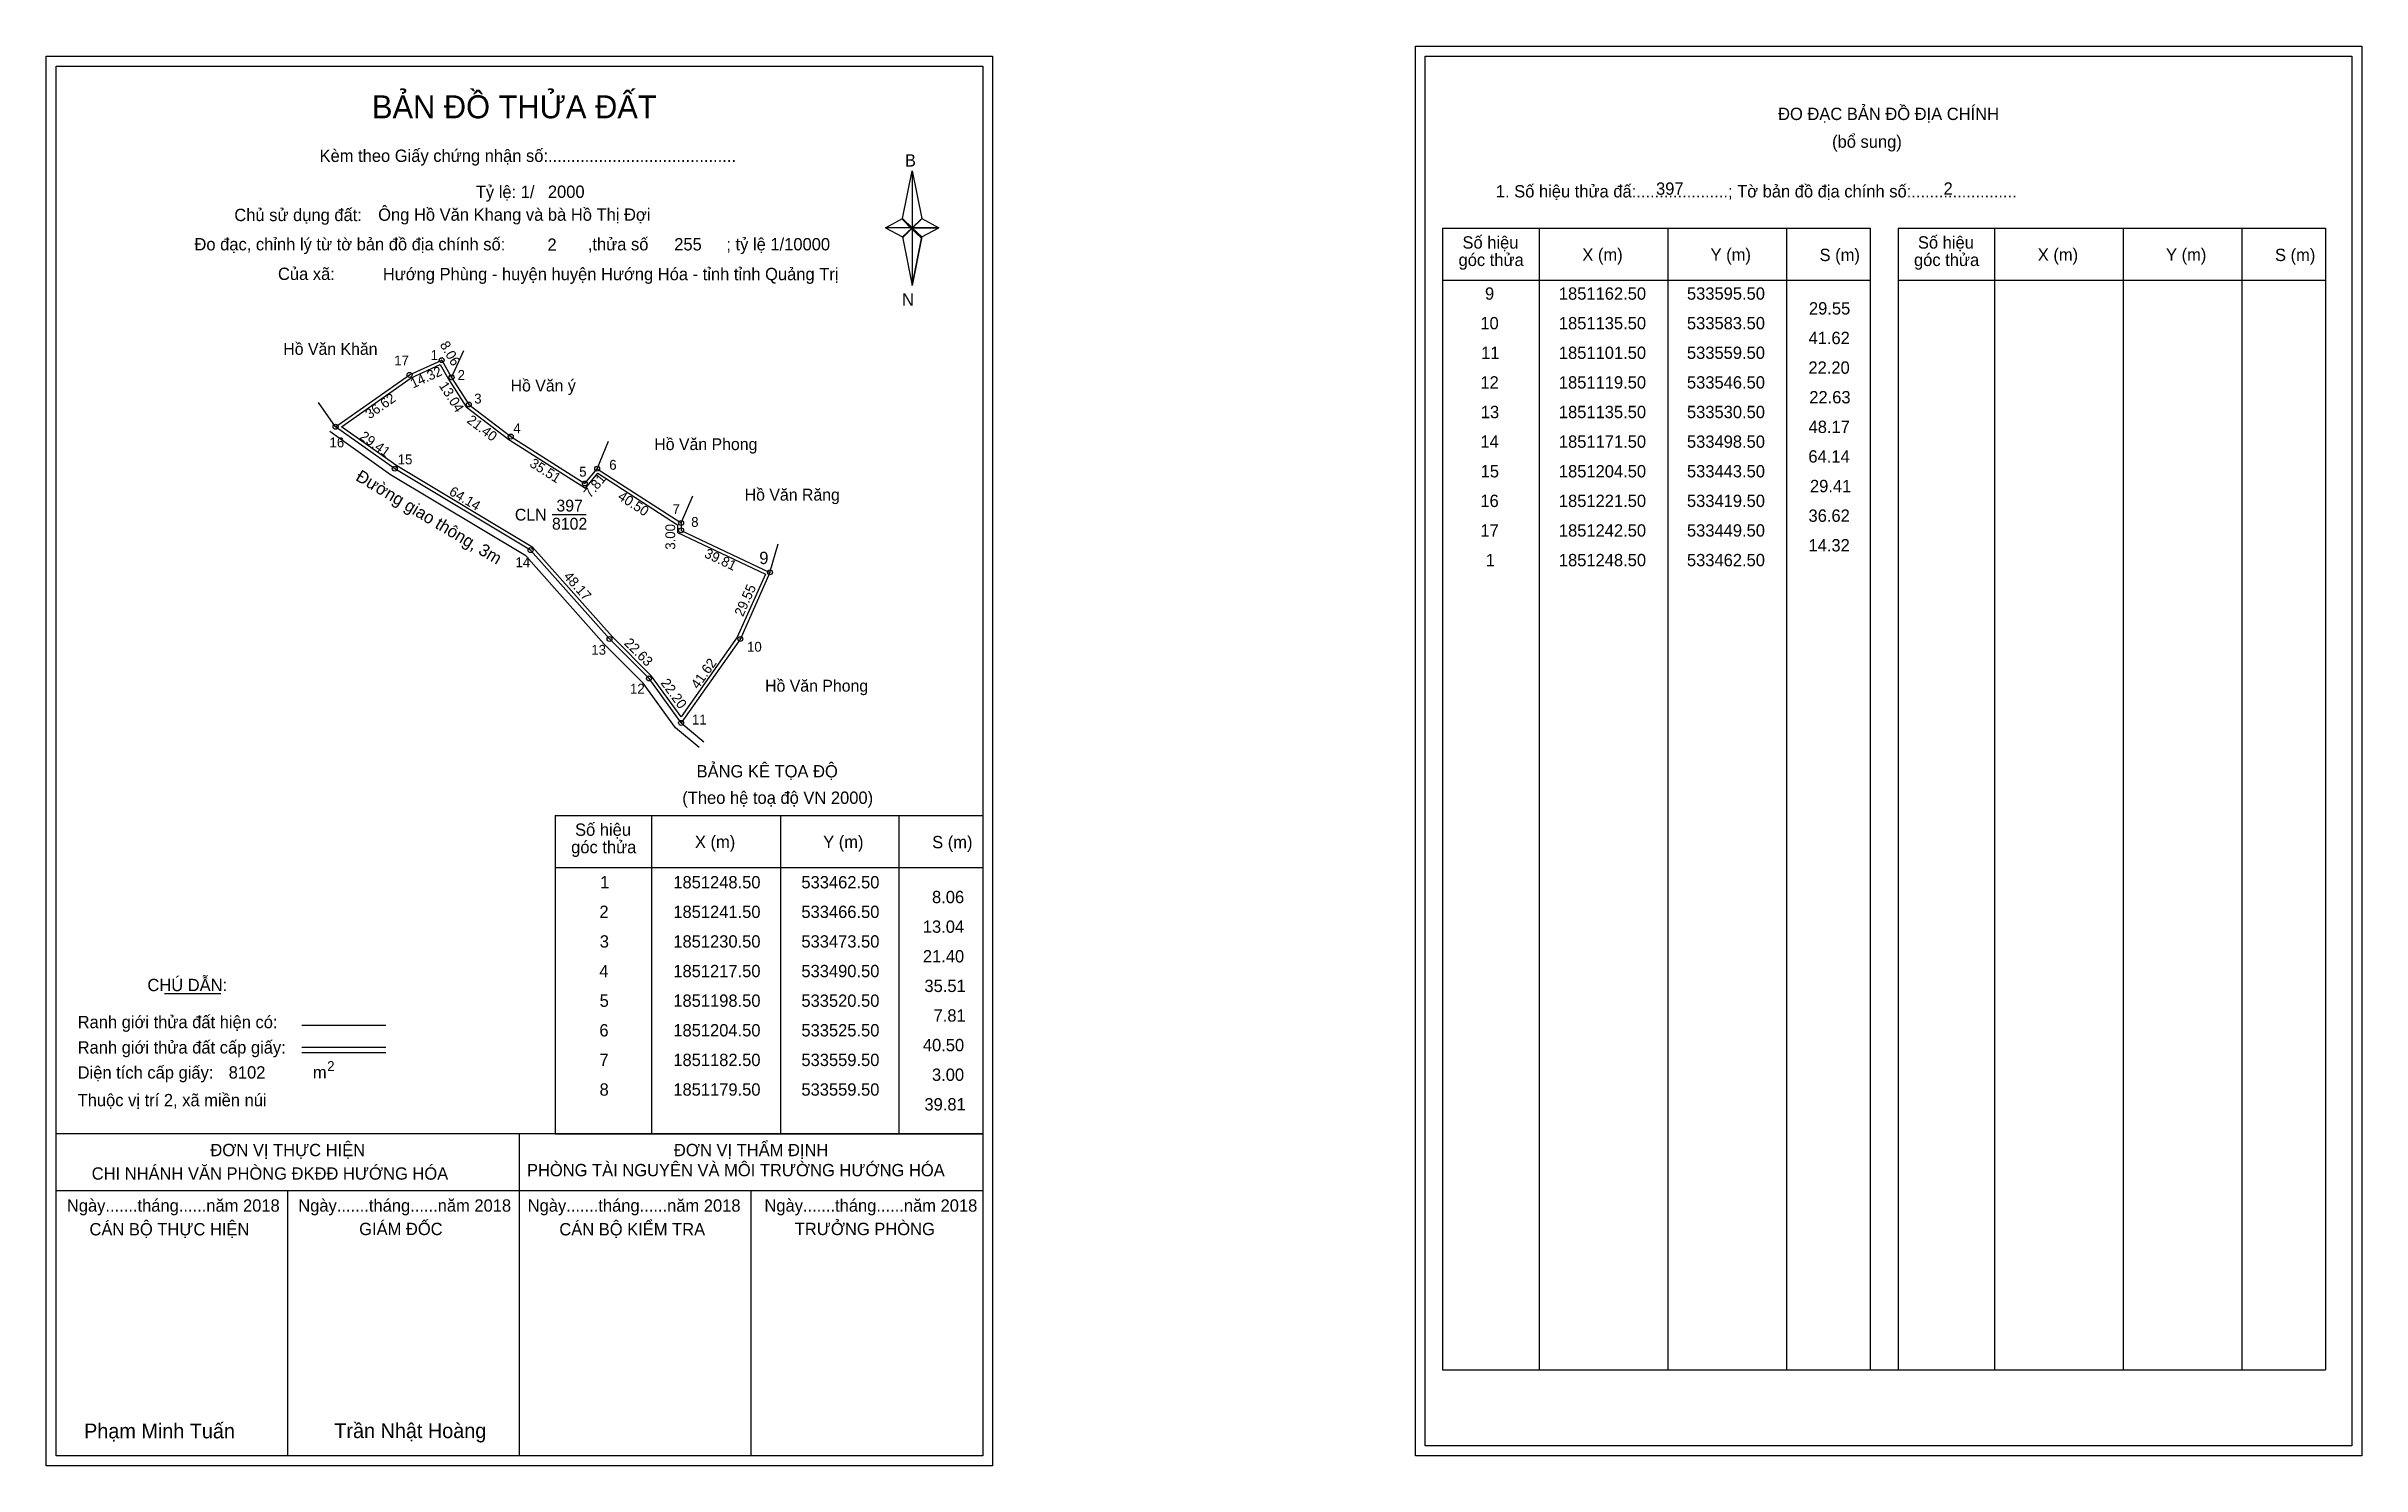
# Model space of a CAD drawing. Extents: x 533302 to 534240, y 1850801 to 1851376.
import ezdxf

# ---------------------------------------------------------------- set-up
doc = ezdxf.new("R2010")
doc.units = 0
for name, color, linetype in [('Level 1', 7, 'Continuous'), ('Level 10', 7, 'Continuous'), ('Level 11', 7, 'Continuous'), ('Level 13', 7, 'Continuous'), ('Level 27', 7, 'Continuous'), ('Level 3', 7, 'Continuous'), ('Level 49', 7, 'Continuous'), ('Level 5', 7, 'Continuous'), ('Level 53', 7, 'Continuous'), ('Level 55', 7, 'Continuous'), ('Level 6', 7, 'Continuous'), ('Level 60', 7, 'Continuous'), ('Level 63', 7, 'Continuous'), ('Level 9', 7, 'Continuous')]:
    doc.layers.add(name, color=color, linetype=linetype)

msp = doc.modelspace()

# ---------------------------------------------------------------- linework, layer by layer
at = {"layer": 'Level 1'}
for p, q in [((533306.33, 1851367.65), (533306.33, 1851367.65)), ((533860.97, 1851371.65), (533860.97, 1851371.65)), ((533649.17, 1851305.89), (533653.1, 1851325.17)), ((533653.1, 1851325.17), (533653.1, 1851302.12)), ((533653.1, 1851325.17), (533657.04, 1851305.89)), ((533642.28, 1851302.12), (533649.17, 1851305.89)), ((533649.17, 1851305.89), (533653.1, 1851302.12)), ((533652.81, 1851301.68), (533649.17, 1851305.45)), ((533653.1, 1851302.12), (533649.17, 1851298.44)), ((533652.81, 1851301.68), (533649.17, 1851298)), ((533649.17, 1851298), (533652.81, 1851301.68)), ((533656.75, 1851305.45), (533652.81, 1851301.68)), ((533652.81, 1851301.68), (533656.75, 1851305.45)), ((533656.75, 1851298), (533652.81, 1851301.68)), ((533657.04, 1851305.89), (533653.1, 1851302.12)), ((533653.1, 1851302.12), (533653.1, 1851278.72)), ((533653.1, 1851302.12), (533663.93, 1851302.12)), ((533653.1, 1851302.12), (533657.04, 1851298.44)), ((533657.04, 1851298.44), (533663.93, 1851302.12)), ((533868.04, 1851301.94), (534041.24, 1851301.94)), ((533907.22, 1850839.41), (533907.22, 1851301.94)), ((533959.36, 1850839.41), (533959.36, 1851301.94)), ((534007.31, 1851301.94), (534007.31, 1850839.41)), ((534041.24, 1851301.94), (534041.24, 1850839.41)), ((534052.55, 1851301.94), (534225.75, 1851301.94)), ((534091.73, 1850839.41), (534091.73, 1851301.94)), ((534143.88, 1850839.41), (534143.88, 1851301.94)), ((534191.82, 1851301.94), (534191.82, 1850839.41)), ((534225.75, 1851301.94), (534225.75, 1850839.41)), ((533649.17, 1851298.44), (533653.1, 1851278.72)), ((533657.04, 1851298.44), (533653.1, 1851278.72)), ((533868.04, 1851280.89), (534041.24, 1851280.89)), ((534052.55, 1851280.89), (534225.75, 1851280.89)), ((533508.51, 1851064), (533681.71, 1851064)), ((533547.69, 1850934.95), (533547.69, 1851064)), ((533599.84, 1850934.95), (533599.84, 1851064)), ((533647.78, 1851064), (533647.78, 1850934.95)), ((533508.51, 1851042.94), (533681.71, 1851042.94)), ((533350.16, 1850991.78), (533372.97, 1850991.78)), ((533405.89, 1850978.98), (533439.91, 1850978.98)), ((533405.89, 1850970.08), (533439.91, 1850970.08)), ((533405.89, 1850967.89), (533439.91, 1850967.89)), ((533519.98, 1850934.95), (533306.32, 1850934.95)), ((533681.71, 1850934.95), (533472.03, 1850934.95)), ((533494.02, 1850804.5), (533494.02, 1850934.95)), ((533508.51, 1850934.94), (533681.71, 1850934.94)), ((533681.72, 1850911.85), (533306.32, 1850911.85)), ((533400.17, 1850804.5), (533400.17, 1850911.85)), ((533587.87, 1850804.5), (533587.87, 1850911.85)), ((533868.04, 1850839.41), (534225.75, 1850839.41)), ((533681.72, 1850804.5), (533681.72, 1850804.5)), ((534236.37, 1850808.5), (534236.37, 1850808.5))]:
    msp.add_line(p, q, dxfattribs=at)
for points in [[(533649.17, 1851305.89), (533653.1, 1851325.17), (533653.1, 1851302.12)], [(533642.28, 1851302.12), (533649.17, 1851298.44), (533653.1, 1851302.12)], [(533653.1, 1851302.12), (533657.04, 1851305.89), (533663.93, 1851302.12)], [(533653.1, 1851302.12), (533653.1, 1851278.72), (533657.04, 1851298.44)]]:
    msp.add_lwpolyline(points, close=True, dxfattribs=at)
at = {"layer": 'Level 10'}
for p, q in [((533496.56, 1851169.17), (533441.83, 1851202.01)), ((533528.34, 1851133.42), (533496.56, 1851169.17)), ((533544.2, 1851117.56), (533528.34, 1851133.42)), ((533557.28, 1851099.45), (533544.2, 1851117.56)), ((533566.82, 1851091.5), (533557.28, 1851099.45))]:
    msp.add_line(p, q, dxfattribs=at)
for points in [[(533525.5, 1851204.5), (533559.5, 1851182.5), (533559.5, 1851179.5), (533595.5, 1851162.5), (533583.5, 1851135.5), (533559.5, 1851101.5), (533546.5, 1851119.5), (533530.5, 1851135.5), (533498.5, 1851171.5), (533443.5, 1851204.5), (533419.5, 1851221.5), (533449.5, 1851242.5), (533462.5, 1851248.5), (533466.5, 1851241.5), (533473.5, 1851230.5), (533490.5, 1851217.5), (533520.5, 1851198.5)], [(533525.78, 1851202.65), (533558.1, 1851181.74), (533558.1, 1851178.61), (533593.66, 1851161.82), (533582.28, 1851136.19), (533559.49, 1851103.91), (533547.57, 1851120.41), (533531.52, 1851136.46), (533499.4, 1851172.59), (533444.27, 1851205.67), (533421.93, 1851221.49), (533450.2, 1851241.28), (533461.92, 1851246.69), (533465.3, 1851240.78), (533472.45, 1851229.54), (533489.7, 1851216.35), (533520.79, 1851196.66)]]:
    msp.add_lwpolyline(points, close=True, dxfattribs=at)
at = {"layer": 'Level 11'}
for centre in [(533449.5, 1851242.5), (533462.5, 1851248.5), (533466.5, 1851241.5), (533473.5, 1851230.5), (533419.5, 1851221.5), (533490.5, 1851217.5), (533443.5, 1851204.5), (533520.5, 1851198.5), (533525.5, 1851204.5), (533525.5, 1851204.5), (533559.5, 1851182.5), (533559.5, 1851179.5), (533498.5, 1851171.5), (533595.5, 1851162.5), (533530.5, 1851135.5), (533583.5, 1851135.5), (533546.5, 1851119.5), (533559.5, 1851101.5)]:
    msp.add_circle(centre, 1, dxfattribs=at)
at = {"layer": 'Level 27'}
for p, q in [((533466.5, 1851241.5), (533471.42, 1851252.44)), ((533419.5, 1851221.5), (533412.53, 1851231.26)), ((533525.5, 1851204.5), (533530.04, 1851215.61)), ((533559.5, 1851182.5), (533564.23, 1851193.53)), ((533595.5, 1851162.5), (533598.86, 1851174.02)), ((533559.5, 1851101.5), (533568.72, 1851093.82))]:
    msp.add_line(p, q, dxfattribs=at)
at = {"layer": 'Level 3'}
for p, q in [((533868.04, 1851301.94), (533868.04, 1850839.41)), ((534052.55, 1851301.94), (534052.55, 1850839.41)), ((533508.51, 1851064), (533508.51, 1850934.95))]:
    msp.add_line(p, q, dxfattribs=at)
at = {"layer": 'Level 5'}
msp.add_line((533441.83, 1851202.01), (533417.24, 1851219.52), dxfattribs=at)
at = {"layer": 'Level 63'}
for points in [[(533856.98, 1851375.65), (534240.38, 1851375.65), (534240.38, 1850804.5), (533856.98, 1850804.5)], [(533302.32, 1851371.65), (533685.72, 1851371.65), (533685.72, 1850800.5), (533302.32, 1850800.5)], [(533306.32, 1851367.65), (533681.72, 1851367.65), (533681.72, 1850804.5), (533306.32, 1850804.5)], [(533860.98, 1851371.65), (534236.38, 1851371.65), (534236.38, 1850808.5), (533860.98, 1850808.5)]]:
    msp.add_lwpolyline(points, close=True, dxfattribs=at)
at = {"layer": 'Level 9'}
msp.add_line((533507.2, 1851185.87), (533521.1, 1851185.87), dxfattribs=at)

# ---------------------------------------------------------------- texts
at = {"layer": 'Level 1'}
for s, height, p in [('BẢN ĐỒ THỬA ĐẤT', 9.3313, (533434.26, 1851346.47)), ('ĐO ĐẠC BẢN ĐỒ ĐỊA CHÍNH', 5, (534003.93, 1851345.78)), ('(bổ sung)', 5, (534025.81, 1851334.53)), ('Kèm theo Giấy chứng nhận số:.........................................', 5, (533413.02, 1851328.81)), ('B', 5, (533650.19, 1851326.93)), ('1. Số hiệu thửa đấ:....................; Tờ bản đồ địa chính số:.......................', 5, (533889.59, 1851314.41)), ('Chủ sử dụng đất:', 5, (533378.5, 1851304.82)), ('Đo đạc, chỉnh lý từ tờ bản đồ địa chính số:                  ,thửa số                 ; tỷ lệ 1/10000', 5, (533362.34, 1851292.96)), ('góc thửa', 5, (533874.48, 1851286.62)), ('Số hiệu', 5, (533876.07, 1851293.68)), ('X (m)', 5, (533924.63, 1851288.73)), ('Y (m)', 5, (533976.58, 1851288.73)), ('S (m)', 5, (534020.74, 1851288.63)), ('góc thửa', 5, (534059, 1851286.62)), ('Số hiệu', 5, (534060.58, 1851293.68)), ('X (m)', 5, (534109.14, 1851288.73)), ('Y (m)', 5, (534161.1, 1851288.73)), ('S (m)', 5, (534205.26, 1851288.63)), ('Của xã:', 5, (533396.18, 1851280.96)), ('N', 5, (533648.99, 1851270.59)), ('BẢNG KÊ TỌA ĐỘ', 5, (533565.78, 1851079.4)), ('(Theo hệ toạ độ VN 2000)', 5, (533559.98, 1851068.68)), ('Số hiệu', 5, (533516.54, 1851055.73)), ('X (m)', 5, (533565.1, 1851050.78)), ('Y (m)', 5, (533617.06, 1851050.78)), ('S (m)', 5, (533661.22, 1851050.68)), ('góc thửa', 5, (533514.96, 1851048.67)), ('CHÚ DẪN:', 5, (533343.28, 1850992.79)), ('Ranh giới thửa đất hiện có:', 5, (533315.02, 1850977.79)), ('Ranh giới thửa đất cấp giấy:', 5, (533315.02, 1850967.51)), ('Diện tích cấp giấy:', 5, (533315.02, 1850957.35)), ('2', 4, (533416.12, 1850960.42)), ('m', 5, (533410.33, 1850957.4)), ('Thuộc vị trí 2, xã miền núi', 5, (533315.02, 1850946.15)), ('ĐƠN VỊ THỰC HIỆN', 5, (533368.79, 1850925.92)), ('ĐƠN VỊ THẨM ĐỊNH', 5, (533556.59, 1850925.92)), ('CHI NHÁNH VĂN PHÒNG ĐKĐĐ HƯỚNG HÓA', 5, (533320.71, 1850916.4)), ('PHÒNG TÀI NGUYÊN VÀ MÔI TRƯỜNG HƯỚNG HÓA', 5, (533497.05, 1850917.78)), ('Ngày.......tháng......năm 2018', 5, (533310.66, 1850903.44)), ('Ngày.......tháng......năm 2018', 5, (533404.4, 1850903.44)), ('Ngày.......tháng......năm 2018', 5, (533497.35, 1850903.44)), ('Ngày.......tháng......năm 2018', 5, (533593.27, 1850903.44)), ('CÁN BỘ THỰC HIỆN', 5, (533319.82, 1850893.82)), ('GIÁM ĐỐC', 5, (533429.08, 1850893.94)), ('CÁN BỘ KIỂM TRA', 5, (533510.17, 1850893.82)), ('TRƯỞNG PHÒNG', 5, (533605.54, 1850893.94)), ('Phạm Minh Tuấn', 6, (533317.64, 1850811.58)), ('Trần Nhật Hoàng', 6, (533419.02, 1850811.69))]:
    msp.add_text(s, height=height, dxfattribs=at).set_placement(p)
at = {"layer": 'Level 11'}
msp.add_text('Tỷ lệ: 1/', height=5, dxfattribs=at).set_placement((533476.34, 1851314.18))
at = {"layer": 'Level 13'}
for s, p in [('CLN', (533492.16, 1851183.47)), ('397', (533508.99, 1851187.15)), ('8102', (533507.2, 1851179.79))]:
    msp.add_text(s, height=4.8, dxfattribs=at).set_placement(p)
at = {"layer": 'Level 49'}
for s, height, rotation, p in [('8.06', 4, 299.74488, (533461.64, 1851254.76)), ('14.32', 4, 24.77514, (533450.93, 1851236.97)), ('36.62', 4, 34.99202, (533433.29, 1851224.45)), ('13.04', 4, 302.47119, (533461.23, 1851238.17)), ('21.40', 4, 322.59464, (533472.38, 1851223.46)), ('29.41', 4, 324.68879, (533428.94, 1851216.78)), ('35.51', 4, 327.65256, (533497.81, 1851205.64)), ('Đường giao thông, 3m', 5, 329.03624, (533427.28, 1851200.04)), ('64.14', 4, 329.03624, (533465.16, 1851194.16)), ('7.81', 4, 50.19443, (533522.73, 1851192.35)), ('40.50', 4, 327.09476, (533533.52, 1851192.32)), ('3.00', 4, 90, (533557.11, 1851171.67)), ('39.81', 4, 334.72228, (533568.58, 1851168.78)), ('48.17', 4, 311.63354, (533511.61, 1851160.66)), ('29.55', 4, 66.03751, (533584.56, 1851144.28)), ('22.63', 4, 315, (533536.16, 1851133.52)), ('41.62', 4, 54.78241, (533566.41, 1851114.9)), ('22.20', 4, 305.83765, (533551.03, 1851117.67))]:
    msp.add_text(s, height=height, rotation=rotation, dxfattribs=at).set_placement(p)
at = {"layer": 'Level 53'}
for s, p in [('9', (533885.19, 1851272.97)), ('1851162.50', (533915.12, 1851272.97)), ('533595.50', (533967.01, 1851272.97)), ('29.55', (534016.44, 1851266.97)), ('10', (533883.31, 1851260.97)), ('1851135.50', (533915.12, 1851260.97)), ('533583.50', (533967.01, 1851260.97)), ('11', (533883.64, 1851248.97)), ('1851101.50', (533915.12, 1851248.97)), ('533559.50', (533967.01, 1851248.97)), ('41.62', (534016.26, 1851254.97)), ('22.20', (534016.22, 1851242.97)), ('12', (533883.34, 1851236.97)), ('1851119.50', (533915.12, 1851236.97)), ('533546.50', (533967.01, 1851236.97)), ('22.63', (534016.57, 1851230.97)), ('13', (533883.49, 1851224.97)), ('1851135.50', (533915.12, 1851224.97)), ('533530.50', (533967.01, 1851224.97)), ('14', (533883.31, 1851212.97)), ('1851171.50', (533915.12, 1851212.97)), ('533498.50', (533967.01, 1851212.97)), ('48.17', (534016.29, 1851218.97)), ('15', (533883.43, 1851200.97)), ('1851204.50', (533915.12, 1851200.97)), ('533443.50', (533967.01, 1851200.97)), ('64.14', (534016.21, 1851206.97)), ('29.41', (534016.86, 1851194.97)), ('16', (533883.32, 1851188.97)), ('1851221.50', (533915.12, 1851188.97)), ('533419.50', (533967.01, 1851188.97)), ('36.62', (534016.26, 1851182.97)), ('17', (533883.35, 1851176.97)), ('1851242.50', (533915.12, 1851176.97)), ('533449.50', (533967.01, 1851176.97)), ('1', (533885.48, 1851164.97)), ('1851248.50', (533915.12, 1851164.97)), ('533462.50', (533967.01, 1851164.97)), ('14.32', (534016.26, 1851170.97)), ('1', (533526.71, 1851034.44)), ('1851248.50', (533556.35, 1851034.44)), ('533462.50', (533608.24, 1851034.44)), ('2', (533526.41, 1851022.44)), ('1851241.50', (533556.35, 1851022.44)), ('533466.50', (533608.24, 1851022.44)), ('8.06', (533661.16, 1851028.44)), ('13.04', (533657.44, 1851016.44)), ('3', (533526.56, 1851010.44)), ('1851230.50', (533556.35, 1851010.44)), ('533473.50', (533608.24, 1851010.44)), ('21.40', (533657.45, 1851004.44)), ('4', (533526.38, 1850998.44)), ('1851217.50', (533556.35, 1850998.44)), ('533490.50', (533608.24, 1850998.44)), ('5', (533526.5, 1850986.44)), ('1851198.50', (533556.35, 1850986.44)), ('533520.50', (533608.24, 1850986.44)), ('35.51', (533658.09, 1850992.44)), ('7.81', (533661.78, 1850980.44)), ('6', (533526.4, 1850974.44)), ('1851204.50', (533556.35, 1850974.44)), ('533525.50', (533608.24, 1850974.44)), ('40.50', (533657.45, 1850968.44)), ('7', (533526.42, 1850962.44)), ('1851182.50', (533556.35, 1850962.44)), ('533559.50', (533608.24, 1850962.44)), ('8', (533526.47, 1850950.44)), ('1851179.50', (533556.35, 1850950.44)), ('533559.50', (533608.24, 1850950.44)), ('3.00', (533661.14, 1850956.44)), ('39.81', (533658.09, 1850944.44))]:
    msp.add_text(s, height=5, dxfattribs=at).set_placement(p)
at = {"layer": 'Level 55'}
for s, height, p in [('17', 0.8, (533448.94, 1851242.5)), ('385', 0.22, (533462.27, 1851248.28)), ('385', 0.22, (533462.27, 1851248.28)), ('1', 0.8, (533462.28, 1851248.5)), ('385', 0.22, (533449.27, 1851242.28)), ('385', 0.22, (533449.27, 1851242.28)), ('386', 0.22, (533466.26, 1851241.28)), ('386', 0.22, (533466.26, 1851241.28)), ('2', 0.8, (533466.23, 1851241.5)), ('385', 0.22, (533466.27, 1851241.28)), ('385', 0.22, (533466.27, 1851241.28)), ('386', 0.22, (533473.26, 1851230.28)), ('386', 0.22, (533473.26, 1851230.28)), ('3', 0.8, (533473.25, 1851230.5)), ('16', 0.8, (533418.93, 1851221.5)), ('385', 0.22, (533419.27, 1851221.28)), ('385', 0.22, (533419.27, 1851221.28)), ('0', 0.22, (533419.42, 1851221.28)), ('4', 0.8, (533490.22, 1851217.5)), ('386', 0.22, (533490.26, 1851217.28)), ('386', 0.22, (533490.26, 1851217.28)), ('15', 0.8, (533442.95, 1851204.5)), ('0', 0.22, (533443.42, 1851204.28)), ('386', 0.22, (533520.26, 1851198.28)), ('386', 0.22, (533520.26, 1851198.28)), ('5', 0.8, (533520.24, 1851198.5)), ('386', 0.22, (533525.26, 1851204.28)), ('386', 0.22, (533525.26, 1851204.28)), ('6', 0.8, (533525.23, 1851204.5)), ('395', 0.22, (533525.27, 1851204.28)), ('396', 0.22, (533559.26, 1851182.28)), ('396', 0.22, (533559.26, 1851179.28)), ('395', 0.22, (533559.27, 1851182.28)), ('8', 0.8, (533559.24, 1851179.5)), ('7', 0.8, (533559.23, 1851182.5)), ('14', 0.8, (533497.93, 1851171.5)), ('0', 0.22, (533498.42, 1851171.28)), ('396', 0.22, (533595.26, 1851162.28)), ('399', 0.22, (533595.26, 1851162.28)), ('9', 0.8, (533595.23, 1851162.5)), ('13', 0.8, (533529.96, 1851135.5)), ('0', 0.22, (533530.42, 1851135.28)), ('10', 0.8, (533582.93, 1851135.5)), ('399', 0.22, (533583.26, 1851135.28)), ('12', 0.8, (533545.93, 1851119.5)), ('0', 0.22, (533546.42, 1851119.28)), ('11', 0.8, (533558.98, 1851101.5)), ('399', 0.22, (533559.26, 1851101.28)), ('0', 0.22, (533559.42, 1851101.28))]:
    msp.add_text(s, height=height, dxfattribs=at).set_placement(p)
at = {"layer": 'Level 6'}
for s, p in [('2000', (533505.53, 1851314.22)), ('397', (533954.49, 1851315.49)), ('2', (534070.98, 1851315.53)), ('Ông Hồ Văn Khang và bà Hồ Thị Đợi', (533436.77, 1851304.96)), ('2', (533505.37, 1851292.78)), ('255', (533556.72, 1851292.94)), (' Hướng Phùng - huyện huyện Hướng Hóa - tỉnh tỉnh Quảng Trị', (533436.8, 1851280.87)), ('8102', (533376.21, 1850957.37))]:
    msp.add_text(s, height=5, dxfattribs=at).set_placement(p)
at = {"layer": 'Level 60'}
for s, p in [('Hồ Văn Khăn', (533398.33, 1851250.63)), ('Hồ Văn ý', (533490.43, 1851235.79)), ('Hồ Văn Phong', (533548.65, 1851212.04)), ('Hồ Văn Răng', (533585.27, 1851191.56)), ('Hồ Văn Phong', (533593.53, 1851114.15))]:
    msp.add_text(s, height=4.8, dxfattribs=at).set_placement(p)
at = {"layer": 'Level 9'}
for s, height, p in [('1', 4, (533458.02, 1851248.54)), ('17', 4, (533443.26, 1851246.36)), ('2', 4, (533468.96, 1851240.46)), ('3', 4, (533475.68, 1851230.92)), ('16', 4, (533417.05, 1851213.14)), ('4', 4, (533491.54, 1851218.87)), ('15', 4, (533444.7, 1851206.25)), ('6', 4, (533530.4, 1851204.06)), ('5', 4, (533518.22, 1851201.27)), ('7', 4, (533556.02, 1851186.12)), ('8', 4, (533563.6, 1851180.93)), ('14', 4, (533492.41, 1851164.57)), ('9', 5, (533591.18, 1851165.84)), ('13', 4, (533523.13, 1851129.11)), ('10', 4, (533586.22, 1851130.34)), ('12', 4, (533538.8, 1851113.35)), ('11', 4, (533563.9, 1851100.83))]:
    msp.add_text(s, height=height, dxfattribs=at).set_placement(p)

doc.saveas('drawing.dxf')
